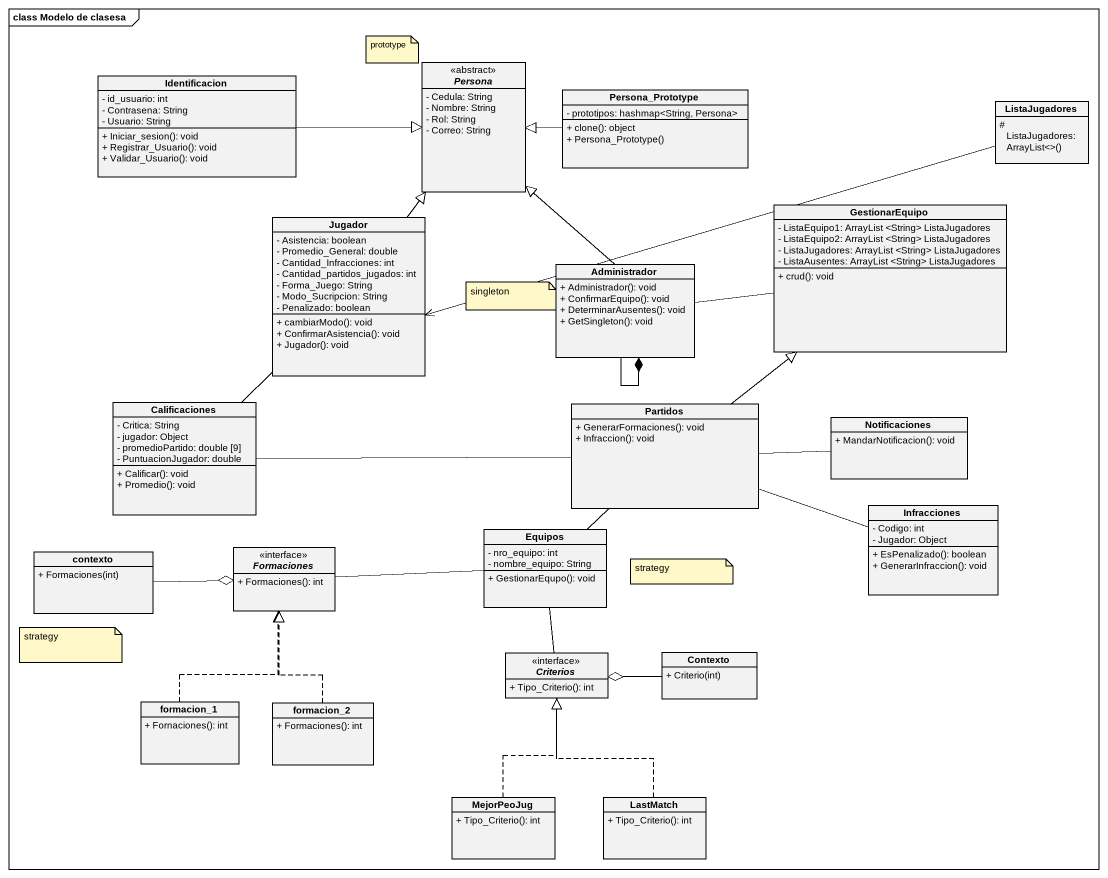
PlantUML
@startuml
mainframe class Modelo de clasesa
hide circle
hide empty members
skinparam classAttributeIconSize 0
abstract class Persona <<abstract>> {
  - Cedula: String
  - Nombre: String
  - Rol: String
  - Correo: String
}
class Identificacion {
  - id_usuario: int
  - Contrasena: String
  - Usuario: String
  + Iniciar_sesion(): void
  + Registrar_Usuario(): void
  + Validar_Usuario(): void
}
class Persona_Prototype {
  - prototipos: hashmap<String, Persona>
  + clone(): object
  + Persona_Prototype()
}
class ListaJugadores {
  {field} # ListaJugadores: ArrayList<>()
}
class Jugador {
  - Asistencia: boolean
  - Promedio_General: double
  - Cantidad_Infracciones: int
  - Cantidad_partidos_jugados: int
  - Forma_Juego: String
  - Modo_Sucripcion: String
  - Penalizado: boolean
  + cambiarModo(): void
  + ConfirmarAsistencia(): void
  + Jugador(): void
}
class GestionarEquipo {
  - ListaEquipo1: ArrayList <String> ListaJugadores
  - ListaEquipo2: ArrayList <String> ListaJugadores
  - ListaJugadores: ArrayList <String> ListaJugadores
  - ListaAusentes: ArrayList <String> ListaJugadores
  + crud(): void
}
class Administrador {
  + Administrador(): void
  + ConfirmarEquipo(): void
  + DeterminarAusentes(): void
  + GetSingleton(): void
}
class Calificaciones {
  - Critica: String
  - jugador: Object
  - promedioPartido: double [9]
  - PuntuacionJugador: double
  + Calificar(): void
  + Promedio(): void
}
class Partidos {
  + GenerarFormaciones(): void
  + Infraccion(): void
}
class Notificaciones {
  + MandarNotificacion(): void
}
class Equipos {
  - nro_equipo: int
  - nombre_equipo: String
  + GestionarEqupo(): void
}
class Infracciones {
  - Codigo: int
  - Jugador: Object
  + EsPenalizado(): boolean
  + GenerarInfraccion(): void
}
class contexto {
  + Formaciones(int)
}
interface Formaciones <<interface>> {
  + Formaciones(): int
}
interface Criterios <<interface>> {
  + Tipo_Criterio(): int
}
class Contexto {
  + Criterio(int)
}
class formacion_1 {
  + Fornaciones(): int
}
class formacion_2 {
  + Formaciones(): int
}
class MejorPeoJug {
  + Tipo_Criterio(): int
}
class LastMatch {
  + Tipo_Criterio(): int
}
Identificacion -right-|> Persona
Persona_Prototype -left-|> Persona
ListaJugadores -left-> Jugador
Jugador -up-|> Persona
Jugador -- Calificaciones
Administrador -up-|> Persona
Administrador -right- GestionarEquipo
Administrador --* Administrador
Calificaciones -right- Partidos
Partidos -up-|> GestionarEquipo
Partidos -right- Notificaciones
Partidos -- Equipos
Equipos -left- Formaciones
Infracciones -left- Partidos
contexto -right-o Formaciones
Criterios -up- Equipos
Contexto -left-o Criterios
formacion_1 .up.|> Formaciones
formacion_2 .up.|> Formaciones
MejorPeoJug .up.|> Criterios
LastMatch .up.|> Criterios
note as N1
  prototype
end note
note as N2
  singleton
end note
note as N3
  strategy
end note
note as N4
  strategy
end note
@enduml
